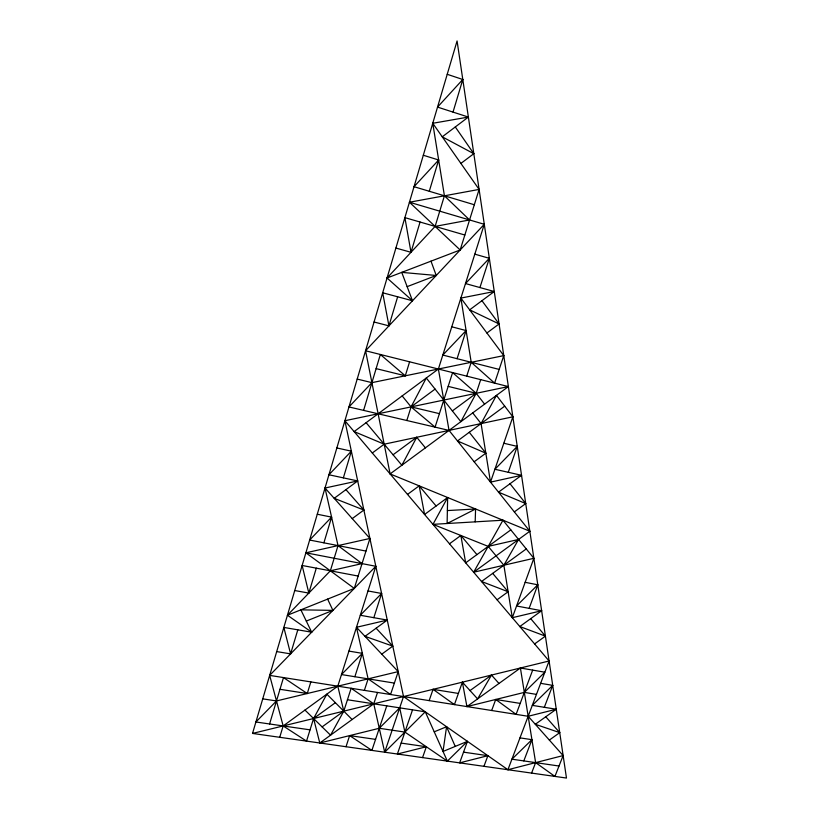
<?xml version="1.0" encoding="UTF-8"?>
<svg xmlns="http://www.w3.org/2000/svg" width="819" height="819" viewBox="0 0 819 819"><rect width="100%" height="100%" fill="white"/><g stroke="black" fill="none" stroke-linecap="round" stroke-linejoin="round"><path stroke-width="1.23" d="M407.524 494.41L419.164 485.841L424.57 514.475L447.645 497.522L447.113 523.515L475.583 508.978L475.184 521.857M434.234 731.817L446.57 726.74L443.028 751.453L467.444 741.359L459.643 762.868L487.889 755.691L483.947 766.318M252.528 733.435L457.074 40.95L566.472 778.05L252.528 733.435L549.099 660.994L344.891 420.72L508.374 386.578L365.561 350.767L390.11 473.925L529.842 531.234L473.648 572.215L502.968 520.219L533.865 558.302L512.305 617.71L541.646 610.728L516.554 605.988L537.796 584.797L525.153 582.319M269.584 723.976L283.497 677.579L307.258 693.529L310.851 681.899M276.699 651.586L290.602 653.879L297.809 629.831M294.738 590.53L308.824 593.089L316.298 568.151M323.894 542.833L331.593 517.137L317.281 514.23M343.366 477.866L351.371 451.177L336.855 447.952M363.605 410.38L380.354 354.484L405.282 375.808L409.602 361.814M374.058 322.01L388.933 325.86L397.655 296.795M395.894 248.055L410.995 252.303L420.065 222.031M429.289 191.267L438.667 160.002L423.31 155.252M453.02 112.101L462.796 79.494L447.225 74.304M279.719 737.305L283.169 725.951L269.666 675.388L375.829 566.277L305.876 552.805L354.289 588.411L369.912 538.462L325.02 488.022L357.688 480.948L328.931 474.764L351.371 451.177M327.62 599.109L332.913 610.38L300.86 609.838L311.681 632.207L287.449 615.223L330.354 570.802L338.022 545.608L325.02 488.022M430.999 261.159L436.24 275.471L401.73 272.369L412.5 300.768L387.059 277.999L435.114 226.402L444.42 195.802L432.76 123.28L468.376 117.066L437.541 107.094L462.796 79.494M406.818 420.505L411.077 406.9L426.3 377.999L460.872 421.662L476.197 393.294L480.702 379.637M387.059 277.999L460.165 249.979L479.115 189.424L432.76 123.28M304.975 710.073L330.548 735.186L343.785 711.148L337.797 686.168L375.829 566.277M529.842 531.234L449.037 430.405L438.38 369.031L484.285 224.293L409.439 202.232L460.165 249.979M354.852 676.719L362.356 653.357L348.925 651.095M373.822 617.68L381.603 593.468L367.997 590.949M457.074 358.691L466.103 330.569L451.781 326.791M479.934 287.551L489.332 258.313L474.815 254.156M346.017 746.723L349.631 735.605L375.573 739.373M364.373 690.366L368.12 678.859L356.47 627.293L387.264 620.085L360.288 615.264L381.603 593.468M466.707 376.126L471.212 362.295L460.882 298.085L494.267 291.523L465.489 283.558L489.332 258.313M377.508 692.444L373.751 703.828L384.684 752.221L425.266 711.803L447.358 761.127L467.444 741.359M386.773 705.845L371.887 750.399L349.631 735.605M356.47 627.293L398.208 671.611L390.561 694.512L368.12 678.859M460.882 298.085L503.777 355.62L494.594 383.118L471.212 362.295M384.684 752.221L403.511 696.559L344.891 420.72M412.53 709.827L397.389 754.023L426.351 746.754L422.553 757.595M490.499 482.135L512.858 416.82L496.468 395.362L481.07 423.587L490.499 482.135L521.539 475.296L494.901 469.267L517.25 446.386L503.818 443.243M429.146 700.614L433.056 689.342L458.384 693.437M508.271 472.297L517.25 446.386M498.976 683.466L491.492 675.071L477.6 698.894L462.377 682.176L454.422 704.606L433.056 689.342M491.676 710.503L495.73 699.467L520.198 703.408M529.146 608.374L537.796 584.797M532.678 670.116L516.093 714.363L495.73 699.467M403.511 696.559L507.923 769.727L549.099 660.994M523.812 760.912L531.93 739.68L519.993 737.868M544.318 707.309L552.723 685.36L540.642 683.333M531.582 773.095L535.626 762.622L520.403 668.007L544.86 672.204L524.324 692.393L466.932 706.592L462.377 682.176M269.666 675.388L528.173 716.277L563.134 755.568L554.924 776.412L535.626 762.622M425.419 447.85L416.738 437.274L401.863 465.243L366.124 422.696M512.305 617.71L503.869 565.233L488.216 546.386L432.964 524.344L447.645 497.522M503.869 565.233L518.57 539.455L488.216 546.386M438.667 160.002L414.025 186.701L474.324 204.75M365.561 350.767L484.285 224.293M503.777 355.62L371.918 382.647L348.966 406.951L449.037 430.405M466.103 330.569L442.813 355.057L499.17 369.42M331.593 517.137L309.654 540.038L365.97 551.085M398.208 671.611L276.494 700.941L255.907 721.989L310.043 729.852M362.356 653.357L341.482 674.559L394.369 683.097M352.119 719.522L326.842 694.143L313.585 718.519L319.779 742.997L379.279 728.275L399.692 707.841L404.903 732.084L447.358 761.127M552.723 685.36L532.299 705.364L556.265 709.234L535.298 724.283L559.735 732.636L549.344 740.069M531.93 739.68L511.916 759.182L559.019 766.021M468.376 117.066L442.25 136.824L473.812 153.696L460.892 163.431M494.267 291.523L469.656 309.848L499.078 323.945L486.906 332.995M438.38 369.031L354.136 431.593L384.183 444.195L512.858 416.82M435.084 389.097L411.077 406.9L402.17 395.915M372.317 452.989L384.183 444.195M357.688 480.948L334.193 498.321L363.871 510.032L352.242 518.611M393.069 454.78L416.738 437.274M452.364 410.923L476.197 393.294L484.592 404.146M390.11 473.925L508.374 386.578M504.709 406.152L457.504 440.97L485.841 453.194L474.17 461.773M521.539 475.296L498.525 492.158L525.737 503.572L514.342 511.895M449.488 543.785L460.851 535.472L476.934 554.617M387.264 620.085L364.987 636.343L392.792 646.119L381.767 654.146M510.81 529.883L465.673 562.837L460.851 535.472M337.797 686.168L283.169 725.951L306.521 741.113L313.585 718.519L335.36 702.692M526.259 548.925L481.531 581.5L508.128 591.748L497.072 599.784M322.113 726.893L343.785 711.148L351.136 688.277L373.751 703.828L319.779 742.997M541.646 610.728L519.809 626.535L545.413 636.128L534.602 643.939M470.024 690.581L491.492 675.071M466.932 706.592L520.403 668.007M287.449 615.223L354.289 588.411M306.296 621.078L332.913 610.38M407.145 286.65L436.24 275.471M507.923 769.727L563.134 755.568M528.173 716.277L556.265 709.234M473.648 572.215L533.865 558.302M330.354 570.802L362.049 563.615L338.022 545.608M305.876 552.805L369.912 538.462M435.114 226.402L469.563 219.953L444.42 195.802M409.439 202.232L479.115 189.424M432.964 524.344L502.968 520.219M447.379 510.575L475.583 508.978M401.136 743.089L426.351 746.754M463.523 752.149L487.889 755.691M379.279 728.275L404.903 732.084M262.735 698.863L276.494 700.941M279.985 689.301L307.258 693.529M347.44 699.754L425.266 711.803M524.324 692.393L536.455 694.389M311.681 632.207L283.835 627.426L290.602 653.879M358.159 576.054L302.139 565.479L308.824 593.089M439.404 413.646L411.077 406.9L435.073 427.129L452.6 372.594L476.197 393.294L448.167 386.384M357.197 379.074L371.918 382.647M376.116 368.622L405.282 375.808M412.5 300.768L382.688 292.782L388.933 325.86M464.844 235.022L404.883 217.629L410.995 252.303M376.116 628.214L392.792 646.119M345.935 489.639L363.871 510.032M545.771 716.768L559.735 732.636M419.164 485.841L436.107 506.009M492.69 573.372L508.128 591.748M530.722 618.642L545.413 636.128M469.277 432.278L485.841 453.194M510.022 483.732L525.737 503.572M472.717 412.909L481.07 423.587M481.951 300.696L499.078 323.945M455.303 126.955L473.812 153.696M446.57 726.74L455.241 746.406"/></g></svg>
